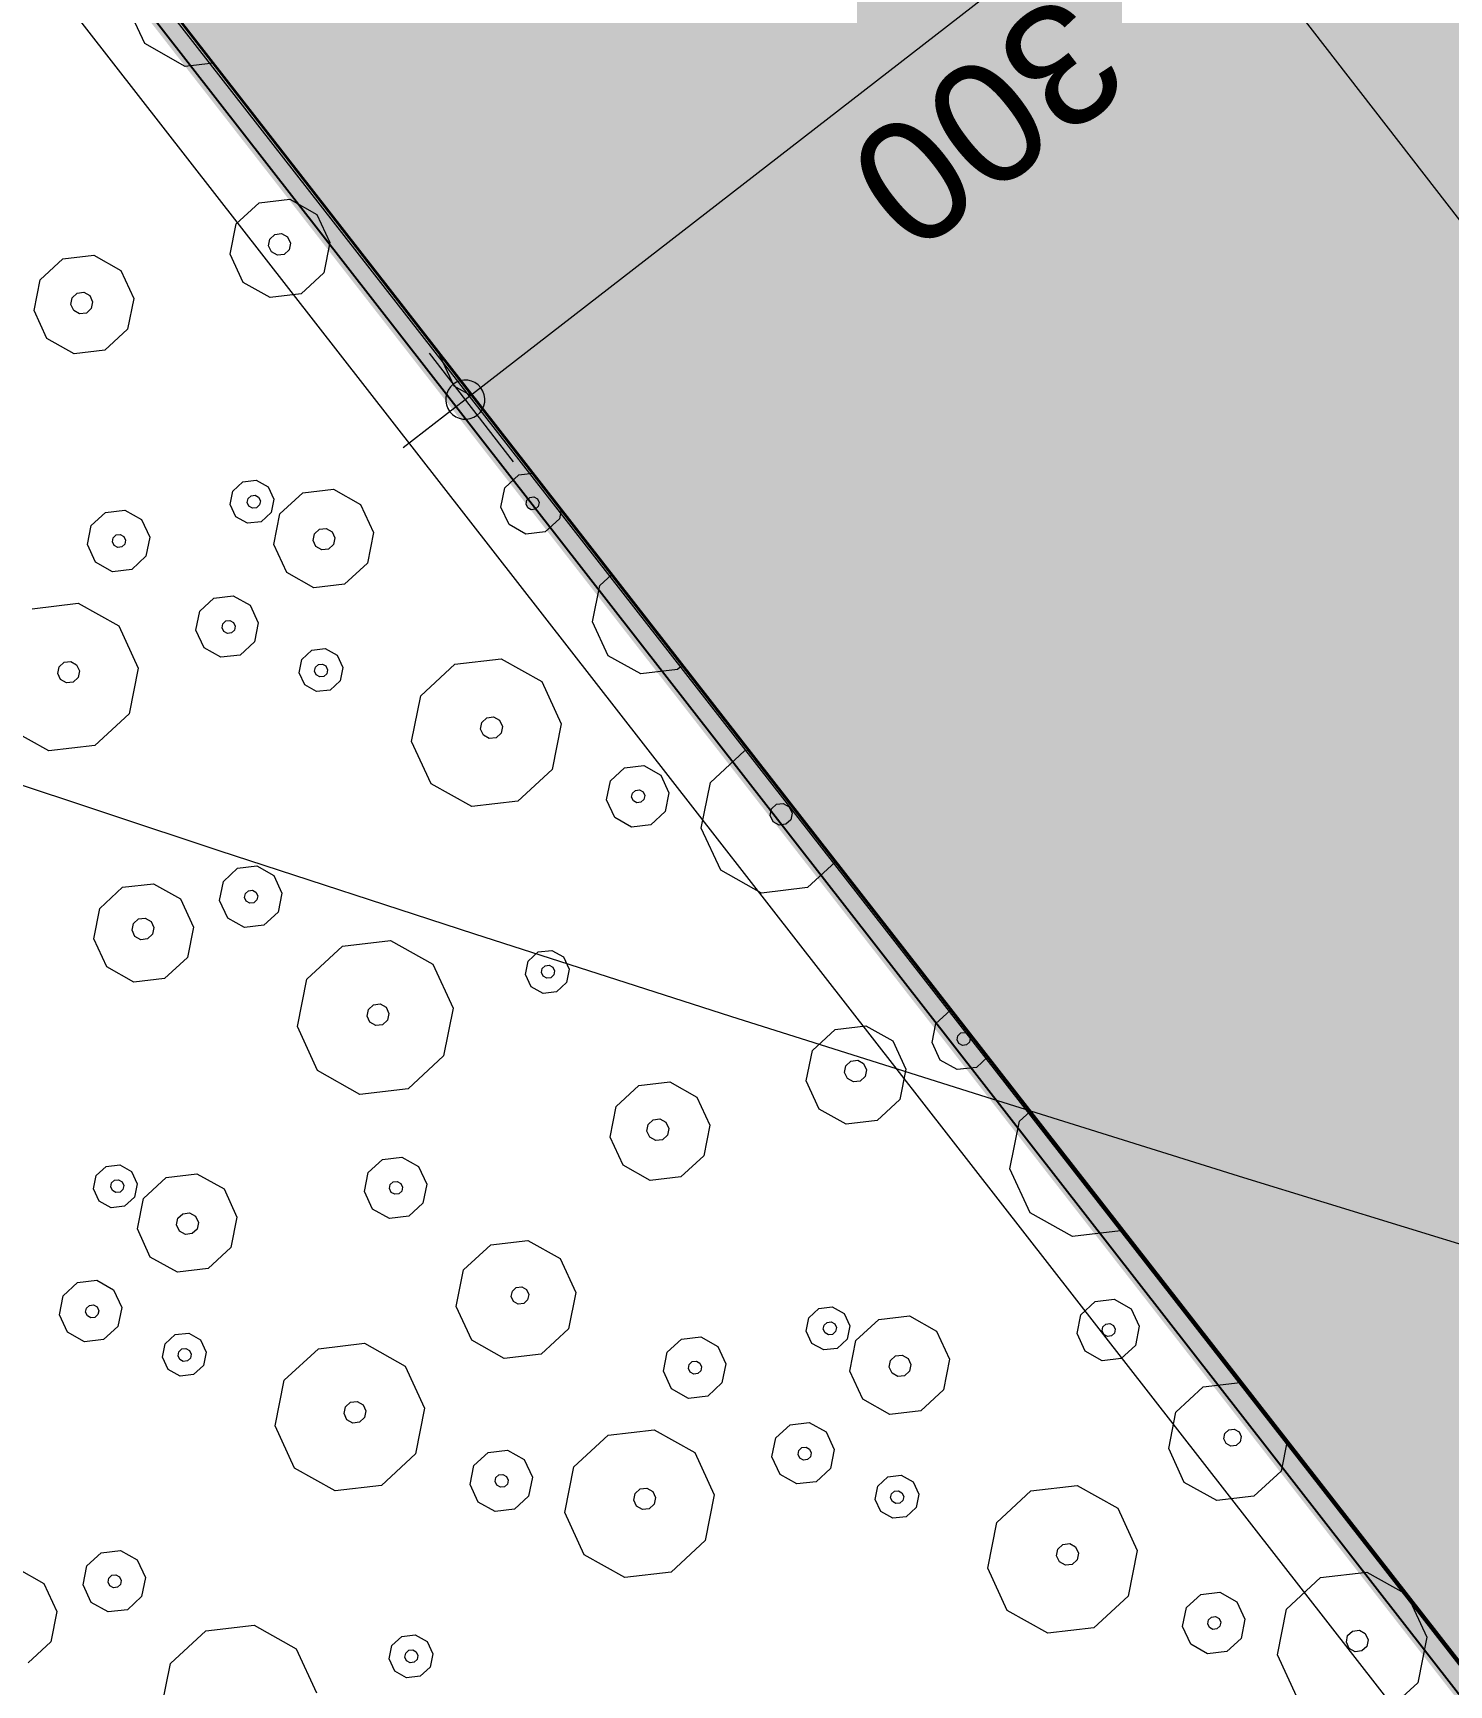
# Model space of a CAD drawing. Header units: metres. Extents: x -2858 to 512, y -1995 to 1252.
# Drawn here: x -545.743 to -542.13, y 387.484 to 391.698 of the extents above; entities that cross this region are included whole.
import ezdxf
from ezdxf.enums import TextEntityAlignment as Align
from ezdxf.lldxf.tags import DXFTag

# ---------------------------------------------------------------- set-up
doc = ezdxf.new("R2010")
doc.units = ezdxf.units.M
for name, color, linetype in [('Calque commun', 7, 'Continuous'), ('Calque11', 7, 'Continuous'), ('Calque17', 7, 'Continuous')]:
    doc.layers.add(name, color=color, linetype=linetype)
doc.styles.add('Arial18', font='arial.ttf', dxfattribs={"height": 0.309252})
tags = doc.linetypes.add('DASHDOT2', pattern=[0.5, 0.25, -0.125, 0, -0.125]).pattern_tags.tags
tags[10:11] = [DXFTag(74, 4), DXFTag(75, 0), DXFTag(340, '0'), DXFTag(46, 1.0), DXFTag(50, 0.0), DXFTag(44, 0.0), DXFTag(45, 0.0)]
tags[8:9] = [DXFTag(74, 4), DXFTag(75, 0), DXFTag(340, '0'), DXFTag(46, 1.0), DXFTag(50, 0.0), DXFTag(44, 0.0), DXFTag(45, 0.0)]
tags[6:7] = [DXFTag(74, 4), DXFTag(75, 0), DXFTag(340, '0'), DXFTag(46, 1.0), DXFTag(50, 0.0), DXFTag(44, 0.0), DXFTag(45, 0.0)]
tags[4:5] = [DXFTag(74, 4), DXFTag(75, 0), DXFTag(340, '0'), DXFTag(46, 1.0), DXFTag(50, 0.0), DXFTag(44, 0.0), DXFTag(45, 0.0)]
tags = doc.linetypes.add('HIDDENX2', pattern=[0.75, 0.5, -0.25]).pattern_tags.tags
tags[6:7] = [DXFTag(74, 4), DXFTag(75, 0), DXFTag(340, '0'), DXFTag(46, 1.0), DXFTag(50, 0.0), DXFTag(44, 0.0), DXFTag(45, 0.0)]
tags[4:5] = [DXFTag(74, 4), DXFTag(75, 0), DXFTag(340, '0'), DXFTag(46, 1.0), DXFTag(50, 0.0), DXFTag(44, 0.0), DXFTag(45, 0.0)]

# ---------------------------------------------------------------- blocks, each defined once
blk = doc.blocks.new('hatch8')
at = {"layer": 'Calque commun', "color": 6, "linetype": 'Continuous', "lineweight": 9}
mesh = blk.add_polyface(dxfattribs=at)
corners = [(-39.1748, -20.5153), (-32.5653, -22.3507), (-39.1748, -29.7153), (-32.5653, -29.7153), (-25.9653, -22.3507), (-32.5653, -31.5507), (-25.9653, -31.5507), (-25.9653, -29.7153), (-19.3559, -29.7153), (-32.5653, -20.5153), (-25.9653, -20.5153), (-19.3559, -20.5153)]
mesh.append_faces([[corners[k] for k in face] for face in [(0, 1, 2), (7, 4, 8), (8, 4, 11)]], dxfattribs={"vtx0": -1, "vtx1": -1, "color": 6})
mesh.append_faces([[corners[k] for k in face] for face in [(7, 3, 4)]], dxfattribs={"vtx0": -1, "vtx1": -1, "vtx2": -1, "color": 6})
mesh.append_faces([[corners[k] for k in face] for face in [(3, 1, 4)]], dxfattribs={"vtx0": -1, "vtx2": -1, "color": 6})
mesh.append_faces([[corners[k] for k in face] for face in [(5, 3, 6), (9, 1, 0), (10, 11, 4)]], dxfattribs={"vtx1": -1, "color": 6})
mesh.append_faces([[corners[k] for k in face] for face in [(7, 6, 3), (3, 2, 1)]], dxfattribs={"vtx1": -1, "vtx2": -1, "color": 6})
blk = doc.blocks.new('toitvilla911')
at = {"layer": 'Calque commun', "color": 0, "linetype": 'ByBlock', "lineweight": -2}
blk.add_blockref('hatch8', (0, 0), dxfattribs=at)
at = {"layer": 'Calque commun', "color": 9, "linetype": 'HIDDENX2', "lineweight": 18}
mesh = blk.add_polyface(dxfattribs=at)
corners = [(-39.1748, -20.5153), (-39.1748, -29.7153), (-32.5653, -22.3507), (-33.3448, -29.7153), (-32.5653, -29.7153), (-25.9653, -22.3507), (-25.9653, -29.7153), (-24.6321, -29.7153), (-19.3559, -29.7153), (-19.3559, -20.5153), (-32.5653, -20.5153), (-25.9653, -20.5153), (-25.9653, -31.5507), (-32.5653, -31.5507)]
mesh.append_faces([[corners[k] for k in face] for face in [(0, 2, 10)]], dxfattribs={"vtx0": -1, "color": 9})
mesh.append_faces([[corners[k] for k in face] for face in [(6, 5, 4)]], dxfattribs={"vtx0": -1, "vtx1": -1, "vtx2": -1, "color": 9})
mesh.append_faces([[corners[k] for k in face] for face in [(4, 5, 2)]], dxfattribs={"vtx0": -1, "vtx2": -1, "color": 9})
mesh.append_faces([[corners[k] for k in face] for face in [(0, 1, 2), (1, 3, 2), (3, 4, 2), (7, 8, 5), (8, 9, 5), (12, 6, 4), (6, 7, 5)]], dxfattribs={"vtx1": -1, "vtx2": -1, "color": 9})
mesh.append_faces([[corners[k] for k in face] for face in [(9, 11, 5), (4, 13, 12)]], dxfattribs={"vtx2": -1, "color": 9})
blk = doc.blocks.new('geometrebondepartleger')
at = {"layer": 'Calque commun', "color": 10, "linetype": 'DASHDOT2', "lineweight": 18, "flags": 128}
blk.add_lwpolyline([(45.2867, 98.0868), (42.9361, 93.8756), (22.4919, 69.3549), (46.896, 54.8213), (60.0219, 76.4824), (130.1549, 64.2531), (145.3143, 148.376), (109.3485, 154.881), (91.263, 130.1164), (87.3779, 124.8321), (86.3313, 123.2789), (83.8109, 118.8118), (74.9183, 102.5858), (72.6157, 98.3586), (63.0649, 85.9136), (45.1583, 97.9611)], close=True, dxfattribs=at)
at = {"layer": 'Calque11', "color": 7, "linetype": 'Continuous', "lineweight": 9}
blk.add_polyline3d([(125.0277, 35.9078, 79), (133.3383, 81.851, 79), (145.3136, 148.3761, 79)], dxfattribs=at)
at = {"layer": 'Calque17', "color": 1, "linetype": 'Continuous', "lineweight": 9}
for points in [[(125.174, 36.6886, 79), (126.5286, 44.1348, 79), (125.0378, 35.9435, 79), (126.4161, 43.4883, 79), (128.681, 56.0642, 79), (129.9759, 63.1341, 79), (132.1933, 75.6042, 79), (133.3383, 81.851, 79), (135.2222, 92.3412, 79), (136.4776, 99.3268, 79), (138.1727, 108.7115, 79), (140.4846, 121.4626, 79), (141.0933, 124.9318, 79)], [(125.3707, 36.6528, 79), (126.7254, 44.0992, 79), (125.2346, 35.9078, 79), (126.6129, 43.4526, 79), (128.8778, 56.0285, 79), (130.1727, 63.0986, 79), (132.3901, 75.5687, 79), (133.5351, 81.8153, 79), (135.4191, 92.3058, 79), (136.6745, 99.2914, 79), (138.3695, 108.676, 79), (140.6815, 121.4274, 79), (141.2903, 124.8972, 79)]]:
    blk.add_polyline3d(points, dxfattribs=at)
blk = doc.blocks.new('DimLine4555')
at = {"layer": 'Calque commun', "color": 1, "linetype": 'Continuous', "lineweight": 9}
blk.add_line((63.3796, 84.9677), (65.0032, 93.82), dxfattribs=at)
blk = doc.blocks.new('new333')
at = {"layer": 'Calque commun', "color": 1, "linetype": 'Continuous', "lineweight": 9}
blk.add_arc((0, 0), 0.5, 0, 359.9994, dxfattribs=at)
blk = doc.blocks.new('new334')
at = {"layer": 'Calque commun', "color": 1, "linetype": 'Continuous', "lineweight": 9}
blk.add_arc((0, 0), 0.5, 0, 359.9994, dxfattribs=at)
blk = doc.blocks.new('DimLine6937')
at = {"layer": 'Calque commun', "color": 1, "linetype": 'Continuous', "lineweight": 9}
for p, q in [((63.6743, 90.3795), (63.7374, 90.7238)), ((63.7013, 90.5271), (63.5046, 90.5631)), ((63.7013, 90.5271), (66.6245, 89.9909)), ((66.5975, 89.8434), (66.6606, 90.1876)), ((66.6245, 89.9909), (66.8213, 89.9548))]:
    blk.add_line(p, q, dxfattribs=at)
at = {"layer": 'Calque commun', "color": 1, "linetype": 'Continuous', "lineweight": 9, "xscale": 0.1000000082919212, "yscale": 0.1000000082919212, "zscale": 0.1000000082919212, "rotation": 349.6067202672381}
for name, p in [('new333', (63.7013, 90.5271)), ('new334', (66.6245, 89.9909))]:
    blk.add_blockref(name, p, dxfattribs=at)
at = {"layer": 'Calque commun', "color": 1, "linetype": 'Continuous', "lineweight": 9, "style": 'Arial18'}
blk.add_text('300', height=0.30925, rotation=349.6067, dxfattribs=at).set_placement((65.1647, 90.2688), align=Align.BOTTOM_CENTER)
blk = doc.blocks.new('pattern')
at = {"layer": 'Calque commun', "color": 54, "linetype": 'Continuous', "lineweight": 9}
for p, q in [((67.3396, 93.924), (67.4418, 93.9844)), ((67.4418, 93.9844), (67.5599, 93.9731)), ((67.2938, 93.8184), (67.3396, 93.924)), ((67.3182, 93.6993), (67.2928, 93.8131)), ((67.4377, 93.8009), (67.4445, 93.8168)), ((67.4414, 93.7841), (67.4377, 93.8009)), ((67.4445, 93.8168), (67.4594, 93.8256)), ((67.4594, 93.8256), (67.4767, 93.824)), ((67.4767, 93.824), (67.4897, 93.8125)), ((67.4897, 93.8125), (67.4934, 93.7956)), ((67.4544, 93.7726), (67.4414, 93.7841)), ((67.4716, 93.771), (67.4544, 93.7726)), ((67.4865, 93.7798), (67.4716, 93.771)), ((67.4934, 93.7956), (67.4865, 93.7798)), ((67.6747, 93.7787), (67.6274, 93.6699)), ((67.4071, 93.6208), (67.3182, 93.6993)), ((67.6274, 93.6699), (67.5253, 93.6095)), ((67.5253, 93.6095), (67.4071, 93.6208)), ((67.5958, 93.5026), (67.6154, 93.548)), ((67.6154, 93.548), (67.658, 93.5732)), ((67.658, 93.5732), (67.7072, 93.5685)), ((67.7072, 93.5685), (67.7443, 93.5357)), ((67.6065, 93.4544), (67.5958, 93.5026)), ((67.658, 93.4975), (67.6621, 93.507)), ((67.6621, 93.507), (67.671, 93.5123)), ((67.671, 93.5123), (67.6814, 93.5113)), ((67.6814, 93.5113), (67.6892, 93.5045)), ((67.6892, 93.5045), (67.6914, 93.4943)), ((67.7443, 93.5357), (67.7551, 93.4875)), ((67.6602, 93.4874), (67.658, 93.4975)), ((67.668, 93.4805), (67.6602, 93.4874)), ((67.6783, 93.4795), (67.668, 93.4805)), ((67.6873, 93.4848), (67.6783, 93.4795)), ((67.6914, 93.4943), (67.6873, 93.4848)), ((67.7551, 93.4875), (67.7354, 93.4421)), ((67.6436, 93.4217), (67.6065, 93.4544)), ((67.6928, 93.417), (67.6436, 93.4217)), ((67.7354, 93.4421), (67.6928, 93.417)), ((67.2047, 93.3244), (67.2722, 93.3643)), ((67.2722, 93.3643), (67.3668, 93.3553)), ((67.3668, 93.3553), (67.4379, 93.2924)), ((67.4379, 93.2924), (67.4586, 93.1998)), ((67.668, 93.2261), (67.7702, 93.2864)), ((67.7702, 93.2864), (67.8884, 93.2752)), ((67.8884, 93.2752), (67.9773, 93.1966)), ((67.269, 93.2176), (67.2745, 93.2303)), ((67.272, 93.204), (67.269, 93.2176)), ((67.2745, 93.2303), (67.2864, 93.2373)), ((67.2864, 93.2373), (67.3002, 93.236)), ((67.3002, 93.236), (67.3106, 93.2268)), ((67.3136, 93.2133), (67.3081, 93.2006)), ((67.3106, 93.2268), (67.3136, 93.2133)), ((67.6208, 93.1172), (67.668, 93.2261)), ((67.2824, 93.1949), (67.272, 93.204)), ((67.2961, 93.1936), (67.2824, 93.1949)), ((67.3081, 93.2006), (67.2961, 93.1936)), ((67.4586, 93.1998), (67.4208, 93.1127)), ((67.9773, 93.1966), (68.0031, 93.0808)), ((67.1734, 93.1363), (67.172, 93.1427)), ((67.2445, 93.0734), (67.1734, 93.1363)), ((67.773, 93.1189), (67.7879, 93.1277)), ((67.7879, 93.1277), (67.8051, 93.126)), ((67.8051, 93.126), (67.8181, 93.1146)), ((67.4208, 93.1127), (67.339, 93.0644)), ((67.6466, 93.0014), (67.6208, 93.1172)), ((67.7661, 93.103), (67.773, 93.1189)), ((67.7699, 93.0861), (67.7661, 93.103)), ((67.7829, 93.0747), (67.7699, 93.0861)), ((67.815, 93.0818), (67.8001, 93.073)), ((67.8219, 93.0977), (67.815, 93.0818)), ((67.8181, 93.1146), (67.8219, 93.0977)), ((67.339, 93.0644), (67.2445, 93.0734)), ((67.8001, 93.073), (67.7829, 93.0747)), ((68.0031, 93.0808), (67.9559, 92.9719)), ((67.7356, 92.9229), (67.6466, 93.0014)), ((67.9559, 92.9719), (67.8537, 92.9116)), ((67.8537, 92.9116), (67.7356, 92.9229)), ((67.2384, 92.8487), (67.281, 92.8739)), ((67.281, 92.8739), (67.3302, 92.8692)), ((67.2187, 92.8034), (67.2384, 92.8487)), ((67.3302, 92.8692), (67.3672, 92.8364)), ((67.3672, 92.8364), (67.378, 92.7882)), ((67.2295, 92.7551), (67.2187, 92.8034)), ((67.2809, 92.7982), (67.285, 92.8078)), ((67.2832, 92.7881), (67.2809, 92.7982)), ((67.291, 92.7812), (67.2832, 92.7881)), ((67.285, 92.8078), (67.294, 92.813)), ((67.294, 92.813), (67.3043, 92.812)), ((67.3043, 92.812), (67.3121, 92.8052)), ((67.3144, 92.795), (67.3102, 92.7855)), ((67.3121, 92.8052), (67.3144, 92.795)), ((67.378, 92.7882), (67.3583, 92.7428)), ((67.2665, 92.7224), (67.2295, 92.7551)), ((67.3013, 92.7802), (67.291, 92.7812)), ((67.3102, 92.7855), (67.3013, 92.7802)), ((67.3158, 92.7177), (67.2665, 92.7224)), ((67.3583, 92.7428), (67.3158, 92.7177)), ((67.9189, 92.6834), (67.9327, 92.7151)), ((67.9327, 92.7151), (67.9625, 92.7327)), ((67.9625, 92.7327), (67.997, 92.7295)), ((67.997, 92.7295), (68.0229, 92.7066)), ((68.0229, 92.7066), (68.0304, 92.6728)), ((67.9265, 92.6496), (67.9189, 92.6834)), ((67.9584, 92.6806), (67.9625, 92.6902)), ((67.9606, 92.6705), (67.9584, 92.6806)), ((67.9684, 92.6636), (67.9606, 92.6705)), ((67.9625, 92.6902), (67.9715, 92.6954)), ((67.9788, 92.6627), (67.9684, 92.6636)), ((67.9715, 92.6954), (67.9818, 92.6945)), ((67.9877, 92.6679), (67.9788, 92.6627)), ((67.9818, 92.6945), (67.9896, 92.6876)), ((67.9918, 92.6775), (67.9877, 92.6679)), ((67.9896, 92.6876), (67.9918, 92.6775)), ((68.0304, 92.6728), (68.0167, 92.641)), ((67.0833, 92.6512), (67.0888, 92.6507)), ((67.0888, 92.6507), (67.1815, 92.5688)), ((67.9524, 92.6267), (67.9265, 92.6496)), ((67.9869, 92.6234), (67.9524, 92.6267)), ((68.0167, 92.641), (67.9869, 92.6234)), ((67.624, 92.5441), (67.6921, 92.5843)), ((67.6921, 92.5843), (67.7709, 92.5768)), ((67.7709, 92.5768), (67.8302, 92.5245)), ((67.1815, 92.5688), (67.2084, 92.4482)), ((67.5925, 92.4715), (67.624, 92.5441)), ((67.8302, 92.5245), (67.8474, 92.4472)), ((67.9917, 92.4785), (68.0343, 92.5036)), ((68.0343, 92.5036), (68.0835, 92.4989)), ((68.0835, 92.4989), (68.1206, 92.4662)), ((67.6097, 92.3943), (67.5925, 92.4715)), ((67.6927, 92.4638), (67.6996, 92.4797)), ((67.6965, 92.4469), (67.6927, 92.4638)), ((67.6996, 92.4797), (67.7145, 92.4885)), ((67.7145, 92.4885), (67.7318, 92.4869)), ((67.7318, 92.4869), (67.7447, 92.4754)), ((67.7485, 92.4585), (67.7416, 92.4426)), ((67.7447, 92.4754), (67.7485, 92.4585)), ((67.972, 92.4331), (67.9917, 92.4785)), ((68.1206, 92.4662), (68.1313, 92.4179)), ((67.2084, 92.4482), (67.1592, 92.3348)), ((67.7095, 92.4355), (67.6965, 92.4469)), ((67.7267, 92.4339), (67.7095, 92.4355)), ((67.7416, 92.4426), (67.7267, 92.4339)), ((67.8474, 92.4472), (67.8159, 92.3747)), ((67.9828, 92.3848), (67.972, 92.4331)), ((68.0329, 92.4309), (68.0371, 92.4404)), ((68.0352, 92.4208), (68.0329, 92.4309)), ((68.043, 92.4139), (68.0352, 92.4208)), ((68.0371, 92.4404), (68.046, 92.4457)), ((68.0533, 92.4129), (68.043, 92.4139)), ((68.046, 92.4457), (68.0563, 92.4447)), ((68.0622, 92.4182), (68.0533, 92.4129)), ((68.0563, 92.4447), (68.0641, 92.4379)), ((68.0664, 92.4277), (68.0622, 92.4182)), ((68.0641, 92.4379), (68.0664, 92.4277)), ((68.1313, 92.4179), (68.1116, 92.3726)), ((67.669, 92.3419), (67.6097, 92.3943)), ((67.8159, 92.3747), (67.7478, 92.3344)), ((68.0198, 92.3521), (67.9828, 92.3848)), ((68.1116, 92.3726), (68.0691, 92.3474)), ((68.2821, 92.3277), (68.3843, 92.388)), ((68.3843, 92.388), (68.5024, 92.3767)), ((68.5024, 92.3767), (68.5913, 92.2982)), ((67.1592, 92.3348), (67.0528, 92.2719)), ((67.7478, 92.3344), (67.669, 92.3419)), ((68.0691, 92.3474), (68.0198, 92.3521)), ((68.2349, 92.2188), (68.2821, 92.3277)), ((67.7165, 92.2659), (67.7303, 92.2976)), ((67.7303, 92.2976), (67.7601, 92.3152)), ((67.7601, 92.3152), (67.7946, 92.3119)), ((67.7946, 92.3119), (67.8205, 92.289)), ((67.8205, 92.289), (67.828, 92.2552)), ((68.5913, 92.2982), (68.6171, 92.1824)), ((67.0528, 92.2719), (67.0156, 92.2755)), ((67.7241, 92.2321), (67.7165, 92.2659)), ((67.7522, 92.2655), (67.7563, 92.275)), ((67.7544, 92.2554), (67.7522, 92.2655)), ((67.7622, 92.2485), (67.7544, 92.2554)), ((67.7563, 92.275), (67.7653, 92.2803)), ((67.7726, 92.2475), (67.7622, 92.2485)), ((67.7653, 92.2803), (67.7756, 92.2793)), ((67.7815, 92.2528), (67.7726, 92.2475)), ((67.7756, 92.2793), (67.7834, 92.2724)), ((67.7856, 92.2623), (67.7815, 92.2528)), ((67.7834, 92.2724), (67.7856, 92.2623)), ((67.828, 92.2552), (67.8143, 92.2235)), ((67.75, 92.2092), (67.7241, 92.2321)), ((67.7845, 92.2059), (67.75, 92.2092)), ((67.8143, 92.2235), (67.7845, 92.2059)), ((68.2607, 92.103), (68.2349, 92.2188)), ((68.3802, 92.2046), (68.387, 92.2205)), ((68.3839, 92.1877), (68.3802, 92.2046)), ((68.387, 92.2205), (68.402, 92.2293)), ((68.402, 92.2293), (68.4192, 92.2276)), ((68.4192, 92.2276), (68.4322, 92.2162)), ((68.4359, 92.1993), (68.429, 92.1834)), ((68.4322, 92.2162), (68.4359, 92.1993)), ((68.3969, 92.1762), (68.3839, 92.1877)), ((68.4141, 92.1746), (68.3969, 92.1762)), ((68.429, 92.1834), (68.4141, 92.1746)), ((68.6171, 92.1824), (68.5699, 92.0735)), ((67.994, 92.0813), (68.0136, 92.1266)), ((68.0136, 92.1266), (68.0562, 92.1518)), ((68.0562, 92.1518), (68.1054, 92.1471)), ((68.1054, 92.1471), (68.1425, 92.1143)), ((68.1425, 92.1143), (68.1532, 92.0661)), ((66.9844, 92.1022), (67.0235, 92.0984)), ((67.0235, 92.0984), (67.0606, 92.0657)), ((68.0047, 92.033), (67.994, 92.0813)), ((68.0562, 92.0761), (68.0603, 92.0857)), ((68.0584, 92.066), (68.0562, 92.0761)), ((68.0603, 92.0857), (68.0692, 92.0909)), ((68.0692, 92.0909), (68.0796, 92.09)), ((68.0796, 92.09), (68.0873, 92.0831)), ((68.0896, 92.0729), (68.0855, 92.0634)), ((68.0873, 92.0831), (68.0896, 92.0729)), ((68.3496, 92.0244), (68.2607, 92.103)), ((68.5699, 92.0735), (68.4678, 92.0132)), ((69.0633, 92.0627), (69.0931, 92.0803)), ((69.0931, 92.0803), (69.1276, 92.077)), ((69.1276, 92.077), (69.1535, 92.0541)), ((66.9743, 92.0275), (66.9784, 92.037)), ((66.9784, 92.037), (66.9873, 92.0423)), ((66.9873, 92.0423), (66.9977, 92.0413)), ((66.9977, 92.0413), (67.0055, 92.0344)), ((67.0055, 92.0344), (67.0077, 92.0243)), ((67.0606, 92.0657), (67.0714, 92.0174)), ((68.0418, 92.0003), (68.0047, 92.033)), ((68.0662, 92.0591), (68.0584, 92.066)), ((68.0765, 92.0581), (68.0662, 92.0591)), ((68.0855, 92.0634), (68.0765, 92.0581)), ((68.1532, 92.0661), (68.1336, 92.0207)), ((69.0495, 92.031), (69.0633, 92.0627)), ((69.0571, 91.9972), (69.0495, 92.031)), ((69.0873, 92.0281), (69.0915, 92.0376)), ((69.0896, 92.018), (69.0873, 92.0281)), ((69.0915, 92.0376), (69.1004, 92.0429)), ((69.1004, 92.0429), (69.1107, 92.0419)), ((69.1107, 92.0419), (69.1185, 92.0351)), ((69.1185, 92.0351), (69.1208, 92.0249)), ((69.1535, 92.0541), (69.161, 92.0203)), ((66.9765, 92.0173), (66.9743, 92.0275)), ((66.9843, 92.0105), (66.9765, 92.0173)), ((66.9946, 92.0095), (66.9843, 92.0105)), ((67.0036, 92.0148), (66.9946, 92.0095)), ((67.0077, 92.0243), (67.0036, 92.0148)), ((67.0714, 92.0174), (67.0517, 91.9721)), ((67.1468, 91.9676), (67.2149, 92.0078)), ((67.2149, 92.0078), (67.2937, 92.0003)), ((67.2937, 92.0003), (67.353, 91.948)), ((68.091, 91.9956), (68.0418, 92.0003)), ((68.1336, 92.0207), (68.091, 91.9956)), ((68.4678, 92.0132), (68.3496, 92.0244)), ((69.083, 91.9743), (69.0571, 91.9972)), ((69.0974, 92.0111), (69.0896, 92.018)), ((69.1077, 92.0101), (69.0974, 92.0111)), ((69.1166, 92.0154), (69.1077, 92.0101)), ((69.1208, 92.0249), (69.1166, 92.0154)), ((69.1473, 91.9886), (69.1175, 91.971)), ((69.161, 92.0203), (69.1473, 91.9886)), ((66.9599, 91.9516), (66.9576, 91.9537)), ((67.0091, 91.9469), (66.9599, 91.9516)), ((67.0517, 91.9721), (67.0091, 91.9469)), ((67.1153, 91.895), (67.1468, 91.9676)), ((67.353, 91.948), (67.3702, 91.8708)), ((68.5383, 91.9063), (68.5579, 91.9517)), ((68.5579, 91.9517), (68.6005, 91.9768)), ((68.6005, 91.9768), (68.6497, 91.9721)), ((68.6497, 91.9721), (68.6868, 91.9394)), ((69.1175, 91.971), (69.083, 91.9743)), ((67.2152, 91.8935), (67.2301, 91.9023)), ((67.2301, 91.9023), (67.2473, 91.9007)), ((68.549, 91.858), (68.5383, 91.9063)), ((68.6005, 91.9012), (68.6046, 91.9107)), ((68.6046, 91.9107), (68.6135, 91.916)), ((68.6135, 91.916), (68.6239, 91.915)), ((68.6239, 91.915), (68.6317, 91.9081)), ((68.6317, 91.9081), (68.6339, 91.898)), ((68.6868, 91.9394), (68.6975, 91.8911)), ((69.2859, 91.795), (69.335, 91.9084)), ((67.1325, 91.8178), (67.1153, 91.895)), ((67.2083, 91.8777), (67.2152, 91.8935)), ((67.2121, 91.8608), (67.2083, 91.8777)), ((67.2251, 91.8493), (67.2121, 91.8608)), ((67.2473, 91.9007), (67.2603, 91.8892)), ((67.2641, 91.8724), (67.2572, 91.8565)), ((67.2603, 91.8892), (67.2641, 91.8724)), ((67.3702, 91.8708), (67.3387, 91.7982)), ((68.6027, 91.891), (68.6005, 91.9012)), ((68.6105, 91.8842), (68.6027, 91.891)), ((68.6208, 91.8832), (68.6105, 91.8842)), ((68.6298, 91.8885), (68.6208, 91.8832)), ((68.6339, 91.898), (68.6298, 91.8885)), ((68.6975, 91.8911), (68.6779, 91.8457)), ((67.1918, 91.7655), (67.1325, 91.8178)), ((67.2423, 91.8477), (67.2251, 91.8493)), ((67.2572, 91.8565), (67.2423, 91.8477)), ((68.5861, 91.8253), (68.549, 91.858)), ((68.6353, 91.8206), (68.5861, 91.8253)), ((68.6779, 91.8457), (68.6353, 91.8206)), ((67.3387, 91.7982), (67.2706, 91.7579)), ((69.3127, 91.6743), (69.2859, 91.795)), ((67.2706, 91.7579), (67.1918, 91.7655)), ((68.133, 91.7197), (68.2148, 91.7679)), ((68.2148, 91.7679), (68.3092, 91.7589)), ((68.3092, 91.7589), (68.3804, 91.6961)), ((67.5874, 91.69), (67.6555, 91.7303)), ((67.6555, 91.7303), (67.7342, 91.7228)), ((67.7342, 91.7228), (67.7935, 91.6704)), ((68.0952, 91.6326), (68.133, 91.7197)), ((68.3804, 91.6961), (68.4011, 91.6034)), ((67.5559, 91.6175), (67.5874, 91.69)), ((67.7935, 91.6704), (67.8107, 91.5932)), ((68.6105, 91.6297), (68.7127, 91.6901)), ((68.7127, 91.6901), (68.8308, 91.6788)), ((68.8308, 91.6788), (68.9198, 91.6003)), ((69.4054, 91.5925), (69.3127, 91.6743)), ((67.5731, 91.5402), (67.5559, 91.6175)), ((67.6563, 91.6016), (67.6632, 91.6175)), ((67.6632, 91.6175), (67.6781, 91.6263)), ((67.6781, 91.6263), (67.6953, 91.6246)), ((67.6953, 91.6246), (67.7083, 91.6132)), ((67.7083, 91.6132), (67.7121, 91.5963)), ((68.1159, 91.5399), (68.0952, 91.6326)), ((68.2115, 91.6212), (68.217, 91.6339)), ((68.2145, 91.6077), (68.2115, 91.6212)), ((68.2249, 91.5985), (68.2145, 91.6077)), ((68.217, 91.6339), (68.2289, 91.6409)), ((68.2289, 91.6409), (68.2427, 91.6396)), ((68.2427, 91.6396), (68.2531, 91.6305)), ((68.2561, 91.617), (68.2506, 91.6042)), ((68.2531, 91.6305), (68.2561, 91.617)), ((68.5633, 91.5209), (68.6105, 91.6297)), ((69.6349, 91.6436), (69.5284, 91.5808)), ((67.6601, 91.5847), (67.6563, 91.6016)), ((67.6731, 91.5733), (67.6601, 91.5847)), ((67.6903, 91.5716), (67.6731, 91.5733)), ((67.7052, 91.5804), (67.6903, 91.5716)), ((67.7121, 91.5963), (67.7052, 91.5804)), ((67.8107, 91.5932), (67.7793, 91.5206)), ((68.2386, 91.5972), (68.2249, 91.5985)), ((68.2506, 91.6042), (68.2386, 91.5972)), ((68.4011, 91.6034), (68.3633, 91.5163)), ((68.9198, 91.6003), (68.9456, 91.4844)), ((69.5284, 91.5808), (69.4054, 91.5925)), ((67.6324, 91.4879), (67.5731, 91.5402)), ((68.187, 91.4771), (68.1159, 91.5399)), ((68.7086, 91.5067), (68.7155, 91.5225)), ((68.7155, 91.5225), (68.7304, 91.5313)), ((68.7304, 91.5313), (68.7476, 91.5297)), ((68.7476, 91.5297), (68.7606, 91.5182)), ((66.8723, 91.4808), (66.9692, 91.4715)), ((67.7112, 91.4804), (67.6324, 91.4879)), ((67.7793, 91.5206), (67.7112, 91.4804)), ((68.3633, 91.5163), (68.2815, 91.4681)), ((68.5891, 91.405), (68.5633, 91.5209)), ((68.7124, 91.4898), (68.7086, 91.5067)), ((68.7254, 91.4783), (68.7124, 91.4898)), ((68.7575, 91.4855), (68.7426, 91.4767)), ((68.7644, 91.5013), (68.7575, 91.4855)), ((68.7606, 91.5182), (68.7644, 91.5013)), ((68.9456, 91.4844), (68.8984, 91.3756)), ((66.9692, 91.4715), (67.0582, 91.393)), ((68.2815, 91.4681), (68.187, 91.4771)), ((68.7426, 91.4767), (68.7254, 91.4783)), ((68.6781, 91.3265), (68.5891, 91.405)), ((69.4074, 91.3868), (69.45, 91.4119)), ((69.45, 91.4119), (69.4992, 91.4073)), ((69.4992, 91.4073), (69.5363, 91.3745)), ((67.0582, 91.393), (67.084, 91.2772)), ((68.8984, 91.3756), (68.7962, 91.3152)), ((69.3877, 91.3414), (69.4074, 91.3868)), ((69.5363, 91.3745), (69.547, 91.3263)), ((66.847, 91.2994), (66.8539, 91.3153)), ((66.8539, 91.3153), (66.8688, 91.3241)), ((66.8688, 91.3241), (66.886, 91.3224)), ((66.886, 91.3224), (66.899, 91.311)), ((68.7962, 91.3152), (68.6781, 91.3265)), ((69.3985, 91.2932), (69.3877, 91.3414)), ((69.4499, 91.3363), (69.4541, 91.3458)), ((69.4522, 91.3262), (69.4499, 91.3363)), ((69.46, 91.3193), (69.4522, 91.3262)), ((69.4541, 91.3458), (69.463, 91.3511)), ((69.4703, 91.3183), (69.46, 91.3193)), ((69.463, 91.3511), (69.4734, 91.3501)), ((69.4793, 91.3236), (69.4703, 91.3183)), ((69.4734, 91.3501), (69.4811, 91.3433)), ((69.4834, 91.3331), (69.4793, 91.3236)), ((69.4811, 91.3433), (69.4834, 91.3331)), ((69.547, 91.3263), (69.5274, 91.2809)), ((69.6225, 91.2764), (69.6906, 91.3167)), ((69.6906, 91.3167), (69.7693, 91.3092)), ((66.8508, 91.2825), (66.847, 91.2994)), ((66.8637, 91.271), (66.8508, 91.2825)), ((66.881, 91.2694), (66.8637, 91.271)), ((66.8959, 91.2782), (66.881, 91.2694)), ((66.9027, 91.2941), (66.8959, 91.2782)), ((66.899, 91.311), (66.9027, 91.2941)), ((67.084, 91.2772), (67.0368, 91.1683)), ((68.1809, 91.2524), (68.2235, 91.2775)), ((68.2235, 91.2775), (68.2727, 91.2728)), ((68.2727, 91.2728), (68.3097, 91.2401)), ((69.4356, 91.2605), (69.3985, 91.2932)), ((69.5274, 91.2809), (69.4848, 91.2558)), ((69.591, 91.2039), (69.6225, 91.2764)), ((68.1612, 91.207), (68.1809, 91.2524)), ((68.3097, 91.2401), (68.3205, 91.1918)), ((69.4848, 91.2558), (69.4356, 91.2605)), ((68.172, 91.1587), (68.1612, 91.207)), ((68.2234, 91.2019), (68.2275, 91.2114)), ((68.2257, 91.1917), (68.2234, 91.2019)), ((68.2335, 91.1849), (68.2257, 91.1917)), ((68.2275, 91.2114), (68.2365, 91.2167)), ((68.2365, 91.2167), (68.2468, 91.2157)), ((68.2527, 91.1892), (68.2438, 91.1839)), ((68.2468, 91.2157), (68.2546, 91.2088)), ((68.2569, 91.1987), (68.2527, 91.1892)), ((68.2546, 91.2088), (68.2569, 91.1987)), ((68.3205, 91.1918), (68.3008, 91.1465)), ((69.6082, 91.1266), (69.591, 91.2039)), ((67.0368, 91.1683), (66.9346, 91.108)), ((67.5164, 91.1258), (67.5301, 91.1575)), ((67.5301, 91.1575), (67.5599, 91.1751)), ((67.5599, 91.1751), (67.5944, 91.1718)), ((67.5944, 91.1718), (67.6203, 91.1489)), ((67.6203, 91.1489), (67.6279, 91.1151)), ((68.209, 91.126), (68.172, 91.1587)), ((68.2438, 91.1839), (68.2335, 91.1849)), ((68.3008, 91.1465), (68.2583, 91.1213)), ((66.8165, 91.1192), (66.8084, 91.1263)), ((66.9346, 91.108), (66.8165, 91.1192)), ((67.5239, 91.092), (67.5164, 91.1258)), ((67.5542, 91.1229), (67.5583, 91.1324)), ((67.5564, 91.1128), (67.5542, 91.1229)), ((67.5642, 91.1059), (67.5564, 91.1128)), ((67.5583, 91.1324), (67.5672, 91.1377)), ((67.5745, 91.1049), (67.5642, 91.1059)), ((67.5672, 91.1377), (67.5776, 91.1367)), ((67.5835, 91.1102), (67.5745, 91.1049)), ((67.5776, 91.1367), (67.5853, 91.1299)), ((67.5876, 91.1197), (67.5835, 91.1102)), ((67.5853, 91.1299), (67.5876, 91.1197)), ((67.6279, 91.1151), (67.6141, 91.0834)), ((68.2583, 91.1213), (68.209, 91.126)), ((68.8614, 91.087), (68.8752, 91.1188)), ((68.8752, 91.1188), (68.905, 91.1364)), ((68.905, 91.1364), (68.9395, 91.1331)), ((68.9395, 91.1331), (68.9654, 91.1102)), ((68.9654, 91.1102), (68.9729, 91.0764)), ((67.0248, 91.0465), (67.0673, 91.0716)), ((67.0673, 91.0716), (67.1166, 91.0669)), ((67.1166, 91.0669), (67.1536, 91.0342)), ((67.5498, 91.0691), (67.5239, 91.092)), ((67.5843, 91.0658), (67.5498, 91.0691)), ((67.6141, 91.0834), (67.5843, 91.0658)), ((67.8018, 91.0032), (67.9083, 91.066)), ((67.9083, 91.066), (68.0313, 91.0543)), ((68.869, 91.0533), (68.8614, 91.087)), ((68.9009, 91.0843), (68.905, 91.0938)), ((68.9031, 91.0742), (68.9009, 91.0843)), ((68.9109, 91.0673), (68.9031, 91.0742)), ((68.905, 91.0938), (68.9139, 91.0991)), ((68.9213, 91.0663), (68.9109, 91.0673)), ((68.9139, 91.0991), (68.9243, 91.0981)), ((68.9302, 91.0716), (68.9213, 91.0663)), ((68.9243, 91.0981), (68.9321, 91.0912)), ((68.9343, 91.0811), (68.9302, 91.0716)), ((68.9321, 91.0912), (68.9343, 91.0811)), ((68.9729, 91.0764), (68.9592, 91.0447)), ((67.0051, 91.0011), (67.0248, 91.0465)), ((67.1536, 91.0342), (67.1644, 90.9859)), ((68.0313, 91.0543), (68.124, 90.9725)), ((68.8949, 91.0303), (68.869, 91.0533)), ((68.9294, 91.0271), (68.8949, 91.0303)), ((68.9592, 91.0447), (68.9294, 91.0271)), ((67.0158, 90.9528), (67.0051, 91.0011)), ((67.0673, 90.996), (67.0714, 91.0055)), ((67.0695, 90.9858), (67.0673, 90.996)), ((67.0773, 90.979), (67.0695, 90.9858)), ((67.0714, 91.0055), (67.0804, 91.0108)), ((67.0877, 90.978), (67.0773, 90.979)), ((67.0804, 91.0108), (67.0907, 91.0098)), ((67.0966, 90.9833), (67.0877, 90.978)), ((67.0907, 91.0098), (67.0985, 91.0029)), ((67.1007, 90.9928), (67.0966, 90.9833)), ((67.0985, 91.0029), (67.1007, 90.9928)), ((67.1644, 90.9859), (67.1447, 90.9406)), ((67.7527, 90.8898), (67.8018, 91.0032)), ((68.5665, 90.9477), (68.6346, 90.988)), ((68.6346, 90.988), (68.7133, 90.9805)), ((68.7133, 90.9805), (68.7727, 90.9281)), ((67.0529, 90.9201), (67.0158, 90.9528)), ((67.1447, 90.9406), (67.1021, 90.9154)), ((68.124, 90.9725), (68.1509, 90.8518)), ((68.535, 90.8752), (68.5665, 90.9477)), ((67.1021, 90.9154), (67.0529, 90.9201)), ((67.9208, 90.8899), (67.9357, 90.8987)), ((67.9357, 90.8987), (67.9529, 90.8971)), ((67.9529, 90.8971), (67.9659, 90.8856)), ((68.6421, 90.8834), (68.657, 90.8922)), ((68.657, 90.8922), (68.6743, 90.8905)), ((68.6743, 90.8905), (68.6872, 90.8791)), ((68.7727, 90.9281), (68.7898, 90.8509)), ((68.9342, 90.8821), (68.9768, 90.9072)), ((68.9768, 90.9072), (69.026, 90.9025)), ((69.026, 90.9025), (69.0631, 90.8698)), ((66.7596, 90.8553), (66.7761, 90.8537)), ((66.7761, 90.8537), (66.8472, 90.7909)), ((67.7796, 90.7691), (67.7527, 90.8898)), ((67.9139, 90.874), (67.9208, 90.8899)), ((67.9177, 90.8571), (67.9139, 90.874)), ((67.9306, 90.8457), (67.9177, 90.8571)), ((67.9628, 90.8529), (67.9479, 90.8441)), ((67.9696, 90.8687), (67.9628, 90.8529)), ((67.9659, 90.8856), (67.9696, 90.8687)), ((68.1509, 90.8518), (68.1017, 90.7384)), ((68.5522, 90.798), (68.535, 90.8752)), ((68.6352, 90.8675), (68.6421, 90.8834)), ((68.639, 90.8506), (68.6352, 90.8675)), ((68.652, 90.8391), (68.639, 90.8506)), ((68.691, 90.8622), (68.6841, 90.8463)), ((68.6872, 90.8791), (68.691, 90.8622)), ((68.7898, 90.8509), (68.7584, 90.7783)), ((68.9145, 90.8367), (68.9342, 90.8821)), ((68.9796, 90.8441), (68.9885, 90.8493)), ((68.9885, 90.8493), (68.9988, 90.8484)), ((68.9988, 90.8484), (69.0066, 90.8415)), ((69.0631, 90.8698), (69.0738, 90.8216)), ((67.9479, 90.8441), (67.9306, 90.8457)), ((68.6692, 90.8375), (68.652, 90.8391)), ((68.6841, 90.8463), (68.6692, 90.8375)), ((68.9253, 90.7885), (68.9145, 90.8367)), ((68.9754, 90.8345), (68.9796, 90.8441)), ((68.9777, 90.8244), (68.9754, 90.8345)), ((68.9855, 90.8175), (68.9777, 90.8244)), ((68.9958, 90.8166), (68.9855, 90.8175)), ((69.0047, 90.8218), (68.9958, 90.8166)), ((69.0089, 90.8314), (69.0047, 90.8218)), ((69.0066, 90.8415), (69.0089, 90.8314)), ((69.0738, 90.8216), (69.0541, 90.7762)), ((66.8472, 90.7909), (66.8679, 90.6982)), ((67.0774, 90.7245), (67.1796, 90.7849)), ((67.1796, 90.7849), (67.2977, 90.7736)), ((67.2977, 90.7736), (67.3866, 90.6951)), ((67.8722, 90.6873), (67.7796, 90.7691)), ((68.6115, 90.7456), (68.5522, 90.798)), ((68.7584, 90.7783), (68.6903, 90.7381)), ((68.9623, 90.7558), (68.9253, 90.7885)), ((69.0541, 90.7762), (69.0116, 90.7511)), ((67.0302, 90.6157), (67.0774, 90.7245)), ((68.1017, 90.7384), (67.9953, 90.6756)), ((68.6903, 90.7381), (68.6115, 90.7456)), ((69.0116, 90.7511), (68.9623, 90.7558)), ((66.8679, 90.6982), (66.8301, 90.6111)), ((67.3866, 90.6951), (67.4124, 90.5792)), ((67.9953, 90.6756), (67.8722, 90.6873)), ((68.659, 90.6695), (68.6728, 90.7013)), ((68.6728, 90.7013), (68.7026, 90.7189)), ((68.6988, 90.6787), (68.7078, 90.6839)), ((68.7026, 90.7189), (68.7371, 90.7156)), ((68.7078, 90.6839), (68.7181, 90.683)), ((68.7181, 90.683), (68.7259, 90.6761)), ((68.7371, 90.7156), (68.763, 90.6927)), ((68.763, 90.6927), (68.7705, 90.6589)), ((68.6666, 90.6357), (68.659, 90.6695)), ((68.6947, 90.6691), (68.6988, 90.6787)), ((68.6969, 90.659), (68.6947, 90.6691)), ((68.7047, 90.6521), (68.6969, 90.659)), ((68.7151, 90.6511), (68.7047, 90.6521)), ((68.724, 90.6564), (68.7151, 90.6511)), ((68.7281, 90.666), (68.724, 90.6564)), ((68.7259, 90.6761), (68.7281, 90.666)), ((68.7705, 90.6589), (68.7568, 90.6271)), ((66.8301, 90.6111), (66.7484, 90.5629)), ((67.056, 90.4998), (67.0302, 90.6157)), ((67.1754, 90.6015), (67.1823, 90.6173)), ((67.1792, 90.5846), (67.1754, 90.6015)), ((67.1823, 90.6173), (67.1972, 90.6261)), ((67.1972, 90.6261), (67.2145, 90.6245)), ((67.2145, 90.6245), (67.2274, 90.613)), ((67.2312, 90.5961), (67.2243, 90.5803)), ((67.2274, 90.613), (67.2312, 90.5961)), ((68.6925, 90.6128), (68.6666, 90.6357)), ((68.727, 90.6095), (68.6925, 90.6128)), ((68.7568, 90.6271), (68.727, 90.6095)), ((66.7484, 90.5629), (66.7075, 90.5668)), ((67.1922, 90.5731), (67.1792, 90.5846)), ((67.2094, 90.5715), (67.1922, 90.5731)), ((67.2243, 90.5803), (67.2094, 90.5715)), ((67.4124, 90.5792), (67.3652, 90.4704)), ((67.1449, 90.4213), (67.056, 90.4998)), ((67.3652, 90.4704), (67.263, 90.41)), ((67.8546, 90.4362), (67.8742, 90.4816)), ((67.8742, 90.4816), (67.9168, 90.5068)), ((67.9168, 90.5068), (67.966, 90.5021)), ((67.966, 90.5021), (68.0031, 90.4693)), ((68.0031, 90.4693), (68.0139, 90.4211)), ((67.8653, 90.388), (67.8546, 90.4362)), ((67.9168, 90.4311), (67.9209, 90.4407)), ((67.919, 90.421), (67.9168, 90.4311)), ((67.9209, 90.4407), (67.9298, 90.4459)), ((67.9298, 90.4459), (67.9402, 90.4449)), ((67.9402, 90.4449), (67.948, 90.4381)), ((67.9502, 90.4279), (67.9461, 90.4184)), ((67.948, 90.4381), (67.9502, 90.4279)), ((67.263, 90.41), (67.1449, 90.4213)), ((67.9024, 90.3553), (67.8653, 90.388)), ((67.9268, 90.4141), (67.919, 90.421)), ((67.9371, 90.4131), (67.9268, 90.4141)), ((67.9461, 90.4184), (67.9371, 90.4131)), ((68.0139, 90.4211), (67.9942, 90.3757)), ((68.0893, 90.3713), (68.1574, 90.4115)), ((68.1574, 90.4115), (68.2362, 90.404)), ((68.2362, 90.404), (68.2955, 90.3516)), ((66.6704, 90.3605), (66.6903, 90.3723)), ((66.6903, 90.3723), (66.7395, 90.3676)), ((66.7395, 90.3676), (66.7766, 90.3349)), ((67.9516, 90.3506), (67.9024, 90.3553)), ((67.9942, 90.3757), (67.9516, 90.3506)), ((68.0578, 90.2987), (68.0893, 90.3713)), ((68.2955, 90.3516), (68.3127, 90.2744)), ((66.6902, 90.2967), (66.6944, 90.3062)), ((66.6944, 90.3062), (66.7033, 90.3115)), ((66.7033, 90.3115), (66.7136, 90.3105)), ((66.7136, 90.3105), (66.7214, 90.3036)), ((66.7214, 90.3036), (66.7237, 90.2935)), ((66.7766, 90.3349), (66.7873, 90.2866)), ((68.1577, 90.2972), (68.1726, 90.306)), ((68.1726, 90.306), (68.1898, 90.3043)), ((68.1898, 90.3043), (68.2028, 90.2929)), ((66.6925, 90.2865), (66.6902, 90.2967)), ((66.7003, 90.2797), (66.6925, 90.2865)), ((66.7106, 90.2787), (66.7003, 90.2797)), ((66.7196, 90.284), (66.7106, 90.2787)), ((66.7237, 90.2935), (66.7196, 90.284)), ((66.7873, 90.2866), (66.7677, 90.2413)), ((68.075, 90.2215), (68.0578, 90.2987)), ((68.1508, 90.2813), (68.1577, 90.2972)), ((68.1546, 90.2644), (68.1508, 90.2813)), ((68.1675, 90.253), (68.1546, 90.2644)), ((68.1997, 90.2601), (68.1848, 90.2513)), ((68.2066, 90.276), (68.1997, 90.2601)), ((68.2028, 90.2929), (68.2066, 90.276)), ((68.3127, 90.2744), (68.2812, 90.2018)), ((66.6759, 90.2208), (66.6494, 90.2442)), ((66.7251, 90.2161), (66.6759, 90.2208)), ((66.7677, 90.2413), (66.7251, 90.2161)), ((67.342, 90.2136), (67.3718, 90.2312)), ((67.3718, 90.2312), (67.4063, 90.2279)), ((67.4063, 90.2279), (67.4322, 90.205)), ((68.1343, 90.1691), (68.075, 90.2215)), ((68.1848, 90.2513), (68.1675, 90.253)), ((67.3283, 90.1818), (67.342, 90.2136)), ((67.3358, 90.1481), (67.3283, 90.1818)), ((67.3677, 90.1791), (67.3718, 90.1886)), ((67.37, 90.169), (67.3677, 90.1791)), ((67.3718, 90.1886), (67.3808, 90.1939)), ((67.3808, 90.1939), (67.3911, 90.1929)), ((67.3911, 90.1929), (67.3989, 90.186)), ((67.4012, 90.1759), (67.397, 90.1664)), ((67.3989, 90.186), (67.4012, 90.1759)), ((67.4322, 90.205), (67.4398, 90.1712)), ((68.2812, 90.2018), (68.2131, 90.1616)), ((67.3617, 90.1252), (67.3358, 90.1481)), ((67.3777, 90.1621), (67.37, 90.169)), ((67.3881, 90.1611), (67.3777, 90.1621)), ((67.397, 90.1664), (67.3881, 90.1611)), ((67.426, 90.1395), (67.3962, 90.1219)), ((67.4398, 90.1712), (67.426, 90.1395)), ((68.2131, 90.1616), (68.1343, 90.1691)), ((67.3962, 90.1219), (67.3617, 90.1252)), ((67.0333, 90.0425), (67.1014, 90.0828)), ((67.1014, 90.0828), (67.1802, 90.0753)), ((67.1802, 90.0753), (67.2395, 90.0229)), ((67.0018, 89.97), (67.0333, 90.0425)), ((67.2395, 90.0229), (67.2567, 89.9457)), ((66.6056, 90.0011), (66.6177, 89.9466)), ((67.019, 89.8928), (67.0018, 89.97)), ((67.1021, 89.9623), (67.1089, 89.9782)), ((67.1089, 89.9782), (67.1238, 89.987)), ((67.1238, 89.987), (67.1411, 89.9853)), ((67.1411, 89.9853), (67.1541, 89.9739)), ((67.1541, 89.9739), (67.1578, 89.957)), ((67.3814, 89.9315), (67.401, 89.9769)), ((67.401, 89.9769), (67.4436, 90.002)), ((67.4436, 90.002), (67.4928, 89.9974)), ((67.4928, 89.9974), (67.5299, 89.9646)), ((67.5299, 89.9646), (67.5406, 89.9164)), ((66.6177, 89.9466), (66.5801, 89.8599)), ((67.1058, 89.9454), (67.1021, 89.9623)), ((67.1188, 89.9339), (67.1058, 89.9454)), ((67.136, 89.9323), (67.1188, 89.9339)), ((67.1509, 89.9411), (67.136, 89.9323)), ((67.1578, 89.957), (67.1509, 89.9411)), ((67.2567, 89.9457), (67.2252, 89.8731)), ((67.3921, 89.8833), (67.3814, 89.9315)), ((67.4423, 89.9294), (67.4464, 89.9389)), ((67.4445, 89.9192), (67.4423, 89.9294)), ((67.4464, 89.9389), (67.4553, 89.9442)), ((67.4553, 89.9442), (67.4657, 89.9432)), ((67.4657, 89.9432), (67.4734, 89.9363)), ((67.4757, 89.9262), (67.4716, 89.9166)), ((67.4734, 89.9363), (67.4757, 89.9262)), ((67.0783, 89.8404), (67.019, 89.8928)), ((67.4292, 89.8506), (67.3921, 89.8833)), ((67.4523, 89.9123), (67.4445, 89.9192)), ((67.4626, 89.9114), (67.4523, 89.9123)), ((67.4716, 89.9166), (67.4626, 89.9114)), ((67.5406, 89.9164), (67.521, 89.871)), ((67.6914, 89.8261), (67.7936, 89.8864)), ((67.7936, 89.8864), (67.9117, 89.8752)), ((67.1571, 89.8329), (67.0783, 89.8404)), ((67.2252, 89.8731), (67.1571, 89.8329)), ((67.4784, 89.8459), (67.4292, 89.8506)), ((67.521, 89.871), (67.4784, 89.8459)), ((67.9117, 89.8752), (68.0007, 89.7967)), ((67.1259, 89.7643), (67.1396, 89.7961)), ((67.1396, 89.7961), (67.1694, 89.8137)), ((67.1694, 89.8137), (67.2039, 89.8104)), ((67.2039, 89.8104), (67.2298, 89.7875)), ((67.6442, 89.7172), (67.6914, 89.8261)), ((68.0007, 89.7967), (68.0265, 89.6808)), ((67.1334, 89.7305), (67.1259, 89.7643)), ((67.1615, 89.7639), (67.1656, 89.7735)), ((67.1638, 89.7538), (67.1615, 89.7639)), ((67.1715, 89.7469), (67.1638, 89.7538)), ((67.1656, 89.7735), (67.1746, 89.7787)), ((67.1746, 89.7787), (67.1849, 89.7778)), ((67.1849, 89.7778), (67.1927, 89.7709)), ((67.195, 89.7608), (67.1908, 89.7512)), ((67.1927, 89.7709), (67.195, 89.7608)), ((67.2374, 89.7537), (67.2236, 89.7219)), ((67.2298, 89.7875), (67.2374, 89.7537)), ((67.1593, 89.7076), (67.1334, 89.7305)), ((67.1819, 89.746), (67.1715, 89.7469)), ((67.1908, 89.7512), (67.1819, 89.746)), ((67.2236, 89.7219), (67.1938, 89.7043)), ((67.67, 89.6014), (67.6442, 89.7172)), ((67.7895, 89.703), (67.7964, 89.7189)), ((67.7964, 89.7189), (67.8113, 89.7277)), ((67.8113, 89.7277), (67.8285, 89.7261)), ((67.8285, 89.7261), (67.8415, 89.7146)), ((67.8415, 89.7146), (67.8452, 89.6977)), ((67.1938, 89.7043), (67.1593, 89.7076)), ((67.7933, 89.6861), (67.7895, 89.703)), ((67.8062, 89.6747), (67.7933, 89.6861)), ((67.8234, 89.673), (67.8062, 89.6747)), ((67.8384, 89.6819), (67.8234, 89.673)), ((67.8452, 89.6977), (67.8384, 89.6819)), ((67.423, 89.6251), (67.4655, 89.6502)), ((67.4655, 89.6502), (67.5147, 89.6455)), ((67.5147, 89.6455), (67.5518, 89.6128)), ((67.4033, 89.5797), (67.423, 89.6251)), ((67.4655, 89.5746), (67.4696, 89.5841)), ((67.4696, 89.5841), (67.4786, 89.5894)), ((67.4786, 89.5894), (67.4889, 89.5884)), ((67.4889, 89.5884), (67.4967, 89.5815)), ((67.5518, 89.6128), (67.5626, 89.5645)), ((67.759, 89.5229), (67.67, 89.6014)), ((67.414, 89.5314), (67.4033, 89.5797)), ((67.4677, 89.5644), (67.4655, 89.5746)), ((67.4755, 89.5576), (67.4677, 89.5644)), ((67.4859, 89.5566), (67.4755, 89.5576)), ((67.4948, 89.5619), (67.4859, 89.5566)), ((67.4989, 89.5714), (67.4948, 89.5619)), ((67.4967, 89.5815), (67.4989, 89.5714)), ((67.5626, 89.5645), (67.5429, 89.5192)), ((66.5561, 89.4661), (66.6242, 89.5063)), ((66.6242, 89.5063), (66.703, 89.4988)), ((67.4511, 89.4987), (67.414, 89.5314)), ((67.5429, 89.5192), (67.5003, 89.494)), ((66.5247, 89.3935), (66.5561, 89.4661)), ((66.703, 89.4988), (66.7623, 89.4464)), ((67.5003, 89.494), (67.4511, 89.4987)), ((66.7623, 89.4464), (66.7795, 89.3692)), ((66.5418, 89.3163), (66.5247, 89.3935)), ((66.6176, 89.3761), (66.6245, 89.392)), ((66.6214, 89.3592), (66.6176, 89.3761)), ((66.6245, 89.392), (66.6394, 89.4008)), ((66.6394, 89.4008), (66.6567, 89.3991)), ((66.6567, 89.3991), (66.6696, 89.3877)), ((66.6696, 89.3877), (66.6734, 89.3708)), ((66.6344, 89.3478), (66.6214, 89.3592)), ((66.6516, 89.3461), (66.6344, 89.3478)), ((66.6665, 89.3549), (66.6516, 89.3461)), ((66.6734, 89.3708), (66.6665, 89.3549)), ((66.7795, 89.3692), (66.748, 89.2966)), ((66.6012, 89.2639), (66.5418, 89.3163)), ((66.748, 89.2966), (66.6799, 89.2564)), ((66.6799, 89.2564), (66.6012, 89.2639)), ((66.9967, 89.1885), (67.0648, 89.2287)), ((67.0648, 89.2287), (67.1436, 89.2212)), ((67.1436, 89.2212), (67.2029, 89.1688)), ((66.9652, 89.1159), (66.9967, 89.1885)), ((67.2029, 89.1688), (67.2201, 89.0916)), ((67.0725, 89.1159), (67.0874, 89.1247)), ((67.0874, 89.1247), (67.1047, 89.1231)), ((67.1047, 89.1231), (67.1176, 89.1116)), ((66.9824, 89.0387), (66.9652, 89.1159)), ((67.0657, 89.1001), (67.0725, 89.1159)), ((67.0694, 89.0832), (67.0657, 89.1001)), ((67.0824, 89.0717), (67.0694, 89.0832)), ((67.1145, 89.0789), (67.0996, 89.0701)), ((67.1214, 89.0947), (67.1145, 89.0789)), ((67.1176, 89.1116), (67.1214, 89.0947)), ((67.2201, 89.0916), (67.1886, 89.0191)), ((67.0417, 88.9863), (66.9824, 89.0387)), ((67.0996, 89.0701), (67.0824, 89.0717)), ((67.1886, 89.0191), (67.1205, 88.9788)), ((67.1205, 88.9788), (67.0417, 88.9863)), ((66.414, 88.9387), (66.4675, 88.8915)), ((66.4675, 88.8915), (66.4933, 88.7756)), ((66.4933, 88.7756), (66.4461, 88.6668))]:
    blk.add_line(p, q, dxfattribs=at)
at = {"layer": 'Calque commun', "color": 7, "linetype": 'Continuous', "lineweight": 9}
mesh = blk.add_polyface(dxfattribs=at)
corners = [(70.8497, 113.5412), (53.8349, 19.1692), (74.7282, 106.3237), (76.0435, 113.5984), (74.769, 106.1763), (58.8077, 18.2701), (114.1703, 105.207), (114.1703, 98.5387)]
mesh.append_faces([[corners[k] for k in face] for face in [(3, 4, 6)]], dxfattribs={"vtx0": -1, "vtx1": -1, "color": 7})
mesh.append_faces([[corners[k] for k in face] for face in [(3, 2, 4)]], dxfattribs={"vtx0": -1, "vtx2": -1, "color": 7})
mesh.append_faces([[corners[k] for k in face] for face in [(5, 2, 1)]], dxfattribs={"vtx1": -1, "color": 7})
mesh.append_faces([[corners[k] for k in face] for face in [(0, 1, 2), (3, 0, 2)]], dxfattribs={"vtx1": -1, "vtx2": -1, "color": 7})
mesh.append_faces([[corners[k] for k in face] for face in [(4, 7, 6)]], dxfattribs={"vtx2": -1, "color": 7})

msp = doc.modelspace()

# ---------------------------------------------------------------- hatches: boundary and pattern name
at = {"layer": 'Calque commun', "linetype": 'Continuous', "lineweight": 9}
msp.add_hatch(color=61, dxfattribs=at).paths.add_polyline_path([(-531.0065, 373.1997), (-529.3614, 374.4526), (-530.3209, 375.7191), (-529.565, 376.269), (-535.2292, 383.8021), (-530.0175, 387.8811), (-528.8885, 386.3671), (-522.8363, 390.9321), (-526.7274, 395.9363), (-538.1145, 387.085), (-538.2318, 387.2151), (-534.7643, 389.9523), (-536.5669, 392.3063), (-540.0713, 389.5888), (-545.8649, 397.0645), (-540.6483, 401.162), (-544.6174, 406.4343), (-552.3184, 400.5496)])

# ---------------------------------------------------------------- linework, layer by layer
at = {"layer": 'Calque commun', "color": 160, "linetype": 'ByBlock', "lineweight": -2}
msp.add_line((-552.3943, 400.6679), (-540.6138, 385.5482), dxfattribs=at)
at = {"layer": 'Calque commun', "color": 3, "linetype": 'HIDDENX2', "lineweight": 18, "extrusion": (0, 0, -1)}
msp.add_arc((494.5277, 544.1418), 162.6468, 258.823451, 321.396966, dxfattribs=at)
msp.add_arc((494.5277, 544.1418), 162.6468, 258.823451, 321.396966, dxfattribs=at)
msp.add_arc((494.5277, 544.1418), 162.6468, 258.823451, 321.396966, dxfattribs=at)

# ---------------------------------------------------------------- block references
at = {"layer": 'Calque commun', "color": 0, "linetype": 'ByBlock', "lineweight": -2}
for name, p, rotation in [('geometrebondepartleger', (-528.8356, 560.3039), 228.1617603435354), ('pattern', (-567.2453, 500.4263), 228.1617603435354), ('toitvilla911', (-542.836, 361.6865), 217.7683001003761)]:
    msp.add_blockref(name, p, dxfattribs=dict(at, rotation=rotation))
at = {"layer": 'Calque commun', "color": 1, "linetype": 'Continuous', "lineweight": 9, "rotation": 228.1617603435354}
for name in ['DimLine4555', 'DimLine6937']:
    msp.add_blockref(name, (-567.2453, 500.4263), dxfattribs=at)

doc.saveas('drawing.dxf')
